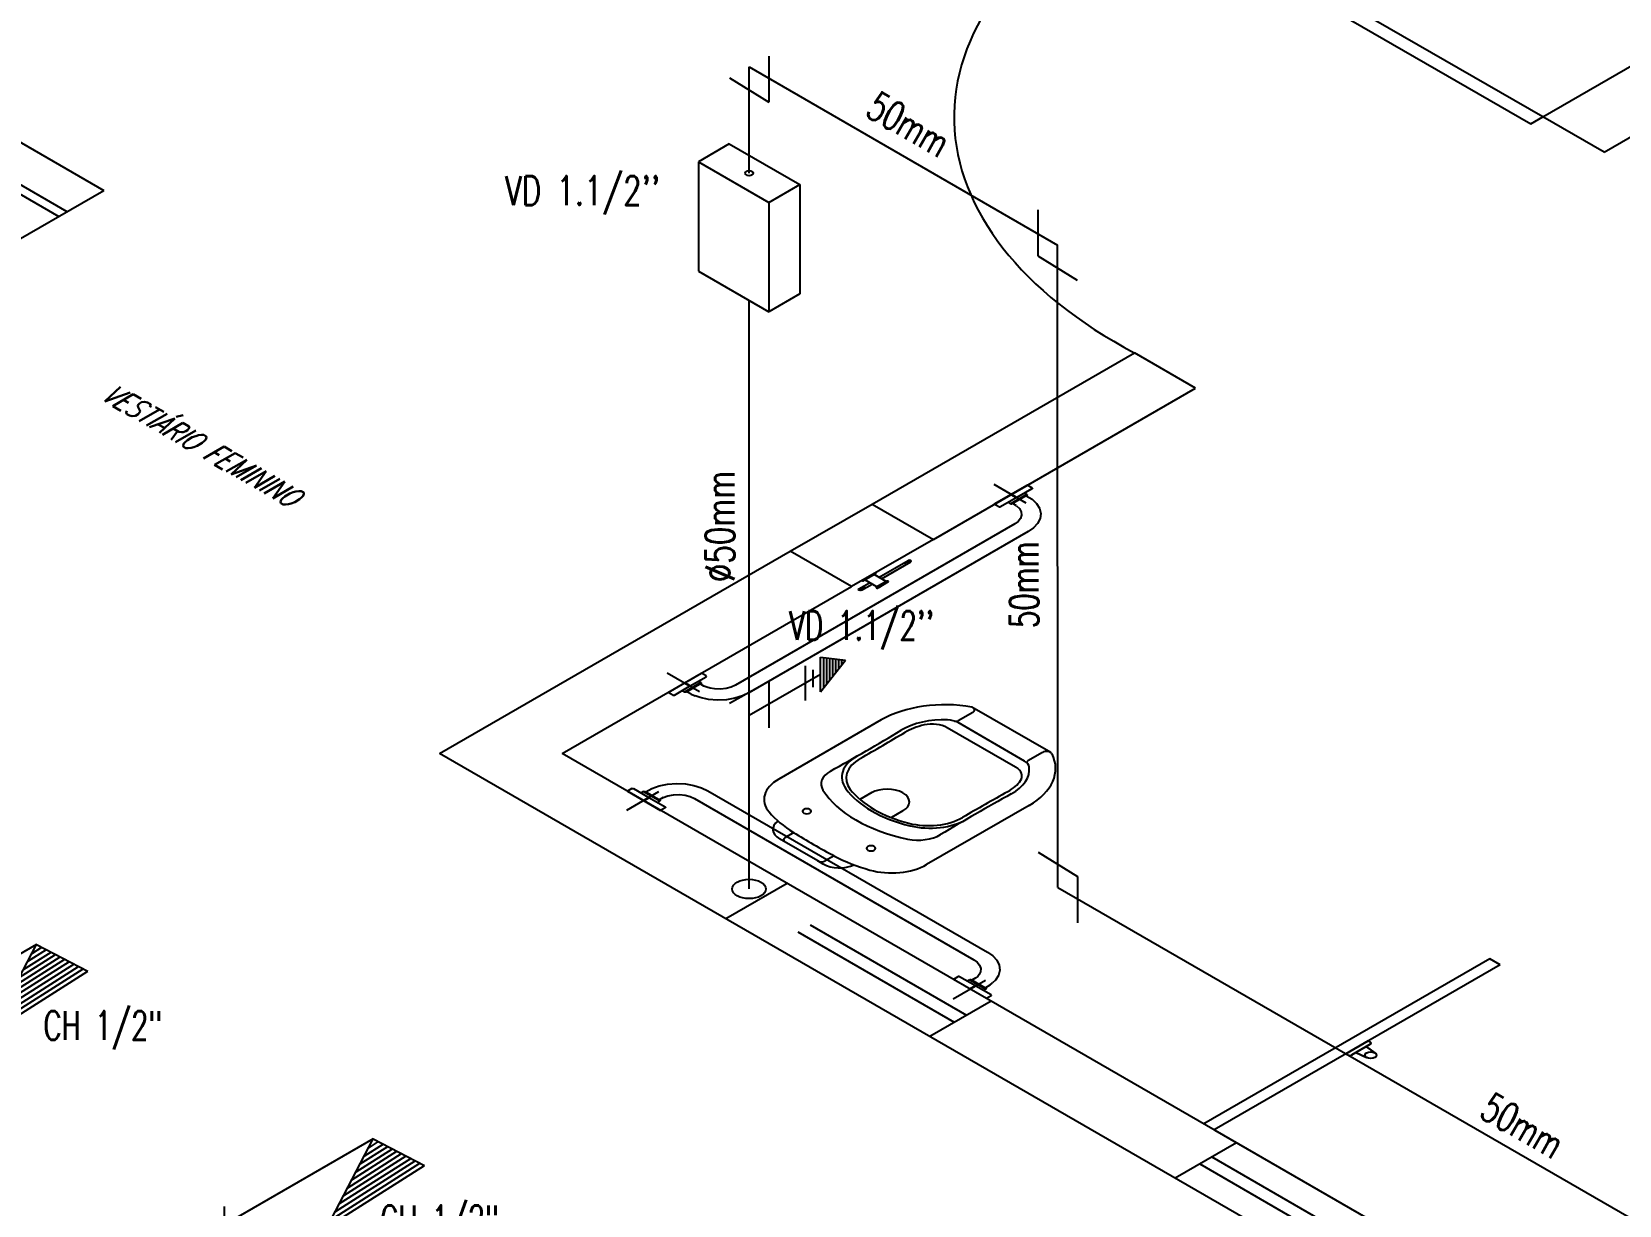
# Model space of a CAD drawing. Header units: millimetres. Extents: x 474.7 to 528.3, y 13.1 to 23.5.
# Drawn here: x 480.968 to 483.715, y 17.075 to 19.106 of the extents above; entities that cross this region are included whole.
import ezdxf
from ezdxf.enums import TextEntityAlignment as Align

# ---------------------------------------------------------------- set-up
doc = ezdxf.new("R2010")
doc.units = ezdxf.units.MM
doc.header["$LTSCALE"] = 2.5
doc.linetypes.add('CONTINU', pattern=[0])
doc.linetypes.add('HIDDEN2', pattern=[0.1875, 0.125, -0.0625])
for name, color, linetype in [('AF-PVCH', 140, 'Continuous'), ('EIXO', 253, 'Continuous'), ('I-AGUA FRIA', 5, 'Continuous'), ('I-ARQ', 8, 'Continuous'), ('I-CONEXAO', 1, 'Continuous'), ('I-NORMO_ARQ', 9, 'Continuous'), ('I-NORMO_INST', 4, 'Continuous'), ('I-TUBO_TETO', 5, 'Continuous'), ('I-ÁGUA', 5, 'Continuous')]:
    doc.layers.add(name, color=color, linetype=linetype)
doc.styles.add('25', font='ROMANS.SHX', dxfattribs={"width": 0.7, "height": 0.05})
doc.styles.add('ROMANS', font='romans', dxfattribs={"oblique": 15})

# ---------------------------------------------------------------- blocks, each defined once
blk = doc.blocks.new('*X9')
at = {"color": 0}
for p, q in [((6.7133, 15.0236), (6.7303, 15.0405)), ((6.714, 15.0296), (6.7214, 15.037)), ((6.7149, 15.0199), (6.7367, 15.0417)), ((6.7174, 15.0171), (6.7424, 15.042)), ((6.7204, 15.0147), (6.7475, 15.0418)), ((6.7238, 15.0128), (6.7521, 15.0412)), ((6.7275, 15.0113), (6.7565, 15.0402)), ((6.7317, 15.0102), (6.7604, 15.0388)), ((6.7363, 15.0094), (6.7639, 15.0371)), ((6.7412, 15.009), (6.7671, 15.0349)), ((6.7466, 15.0091), (6.7697, 15.0323)), ((6.7527, 15.0099), (6.7718, 15.029)), ((6.7602, 15.0121), (6.7724, 15.0243))]:
    blk.add_line(p, q, dxfattribs=at)
blk = doc.blocks.new('RG5')
at = {"layer": 'I-CONEXAO'}
for p, q in [((-0.0537, 0.0041), (-0.0078, 0.0306)), ((-0.0242, -0.0389), (-0.0674, -0.014)), ((-0.0201, -0.0116), (-0.0458, -0.0264)), ((0.01, -0.0318), (0.0558, -0.0053))]:
    blk.add_line(p, q, dxfattribs=at)
blk.add_lwpolyline([(-0.0297, 0, 0.161289), (-0.0278, -0.0057, 0.106183), (-0.021, -0.0117, 0.070456), (-0.0119, -0.0151, 0.056723), (0, -0.0165, 0.056723), (0.0119, -0.0151, 0.070456), (0.021, -0.0117, 0.106183), (0.0278, -0.0057, 0.161289), (0.0297, 0, 0.161289), (0.0278, 0.0057, 0.106183), (0.021, 0.0117, 0.070456), (0.0119, 0.0152, 0.056723), (0, 0.0165, 0.056723), (-0.0119, 0.0152, 0.070456), (-0.021, 0.0117, 0.106183), (-0.0278, 0.0057, 0.161289)], format="xyb", close=True, dxfattribs=at)
at = {"color": 8}
blk.add_blockref('*X9', (-6.7428, -15.0255), dxfattribs=at)
blk = doc.blocks.new('*U13')
for p in [(0.2857, 2.2608, -9.3786), (0, 0.964)]:
    blk.add_line(p, (0, 2.0959))
at = {"color": 8, "extrusion": (0, 0.816497, 0.57735)}
blk.add_circle((0.0012, -4.2567, -3.0103), 0.0291, dxfattribs=at)
at = {"layer": 'EIXO', "linetype": 'HIDDEN2'}
blk.add_line((-0.0012, -0.0003, -2.9653), (0, 0.964), dxfattribs=at)
at = {"layer": 'I-CONEXAO'}
for p, q in [((0.2061, 2.1077, -9.4105), (0.2857, 2.2608, -9.3786)), ((0.2857, 2.2608, -9.3786), (0.3743, 2.2145, -9.4493)), ((0.2061, 2.1077, -9.4105), (0.3743, 2.2145, -9.5513)), ((0.0277, 2.1439), (0.0277, 2.0798)), ((-0.0277, 2.0478), (0.0277, 2.0798))]:
    blk.add_line(p, q, dxfattribs=at)
at = {"layer": 'I-CONEXAO', "color": 8}
for p, q in [((0.2773, 2.2447, -9.4701), (0.2951, 2.2559, -9.4849)), ((0.2275, 2.1488, -9.4284), (0.3505, 2.2269, -9.5314)), ((0.2346, 2.1625, -9.4343), (0.3426, 2.2311, -9.5248)), ((0.2417, 2.1762, -9.4403), (0.3347, 2.2352, -9.5181)), ((0.2488, 2.1899, -9.4462), (0.3268, 2.2394, -9.5115)), ((0.256, 2.2036, -9.4522), (0.3188, 2.2435, -9.5049)), ((0.2631, 2.2173, -9.4582), (0.3109, 2.2476, -9.4982)), ((0.2702, 2.231, -9.4641), (0.303, 2.2518, -9.4916)), ((0.2133, 2.1214, -9.4164), (0.3664, 2.2186, -9.5447)), ((0.2204, 2.1351, -9.4224), (0.3585, 2.2228, -9.5381))]:
    blk.add_line(p, q, dxfattribs=at)
at = {"layer": 'AF-PVCH', "xscale": -1, "rotation": 59.99999999999946}
blk.add_blockref('RG5', (0, 1.1013), dxfattribs=at)
at = {"layer": 'I-NORMO_INST', "style": '25', "width": 0.7}
for s, p in [('CH 1/2"', (0.2978, 2.0954, -4.8257)), ('RP 3/4"', (0.0948, 1.1137, 13.9314))]:
    blk.add_text(s, height=0.05, dxfattribs=at).set_placement(p)
blk.add_text('%%C25mm', height=0.05, rotation=90, dxfattribs=at).set_placement((-0.0188, 1.3839, 11.8208))
blk = doc.blocks.new('A$C79730085')
at = {"color": 8}
for p, q in [((-0.0229, 0.139, 2.2483), (0.0227, 0.1127, 2.2483)), ((-0.0198, 0.1433, 2.2483), (0.0196, 0.1206, 2.2483)), ((-0.0166, 0.1475, 2.2483), (0.0164, 0.1284, 2.2483)), ((-0.0135, 0.1518, 2.2483), (0.0133, 0.1363, 2.2483)), ((-0.0103, 0.156, 2.2483), (0.0101, 0.1442, 2.2483)), ((-0.0072, 0.1603, 2.2483), (0.007, 0.1521, 2.2483)), ((-0.004, 0.1645, 2.2483), (0.0038, 0.16, 2.2483))]:
    blk.add_line(p, q, dxfattribs=at)
at = {"layer": 'I-CONEXAO'}
for p, q in [((-0.0261, 0.1348, 2.2483), (-0.0001, 0.1698, 2.2483)), ((0.0259, 0.1048, 2.2483), (-0.0001, 0.1698, 2.2483)), ((0.0259, 0.1048, 2.2483), (-0.0261, 0.1348, 2.2483)), ((0.0128, 0.098), (-0.0132, 0.113)), ((0.0258, 0.0749), (-0.0262, 0.1049))]:
    blk.add_line(p, q, dxfattribs=at)
blk = doc.blocks.new('*U53')
blk.add_line((0.1234, 0.3712), (0, 0.3))
at = {"color": 8, "extrusion": (0, 0.816497, 0.57735)}
blk.add_circle((0, 0), 0.0291, dxfattribs=at)
at = {"layer": 'EIXO', "linetype": 'HIDDEN2'}
blk.add_line((0, 0, 2.2483), (0, 0.3, 2.2483), dxfattribs=at)
at = {"layer": 'I-CONEXAO'}
for p, q in [((-0.0343, 1.2898, 2.2483), (-0.0878, 1.2588, 2.2483)), ((-0.0343, 1.2898, 2.2483), (0.0879, 1.2192, 2.2483)), ((-0.0878, 1.2588, 2.2483), (0.0344, 1.1883, 2.2483)), ((-0.0878, 1.2588, 2.2483), (-0.0878, 1.0696, 2.2483)), ((0.0344, 1.1883, 2.2483), (0.0879, 1.2192, 2.2483)), ((0.0879, 1.2192, 2.2483), (0.0879, 1.03, 2.2483)), ((0.0344, 1.1883, 2.2483), (0.0344, 0.9991, 2.2483)), ((-0.0878, 1.0696, 2.2483), (0.0344, 0.9991, 2.2483)), ((0.0879, 1.03, 2.2483), (0.0344, 0.9991, 2.2483)), ((0.034, 0.359, 2.2483), (-0.034, 0.321, 2.2483))]:
    blk.add_line(p, q, dxfattribs=at)
at = {"layer": 'I-CONEXAO', "elevation": 2.2483}
blk.add_lwpolyline([(0.034, 0.359), (0.034, 0.279)], dxfattribs=at)
at = {"layer": 'I-TUBO_TETO'}
blk.add_line((0, 0.3, 2.2483), (0, 1.0189, 2.2483), dxfattribs=at)
blk.add_ellipse((0.0002, 1.239, 2.2483), major_axis=(-0.00692, 0), ratio=0.633908, dxfattribs=at)
at = {"rotation": 300.0081952903947}
blk.add_blockref('A$C79730085', (0.0197, 0.3112, -2.2483), dxfattribs=at)
at = {"layer": 'I-NORMO_INST', "color": 4, "style": 'ROMANS', "width": 0.75}
blk.add_text("VD 1.1/2''", height=0.05, dxfattribs=at).set_placement((-0.4222, 1.1839, 4.7451))
blk.add_text('%%C50mm', height=0.05, rotation=90, dxfattribs=at).set_placement((-0.0254, 0.5309, -587.1645))
at = {"layer": 'I-NORMO_INST', "style": '25', "width": 0.7}
blk.add_text("VD 1.1/2''", height=0.05, dxfattribs=at).set_placement((0.0698, 0.4311, 2.2483))

msp = doc.modelspace()

# ---------------------------------------------------------------- linework, layer by layer
at = {"layer": 'I-AGUA FRIA'}
msp.add_line((482.7435, 17.6248, 14.849), (484.2895, 16.7322, 14.849), dxfattribs=at)
at = {"layer": 'I-ARQ', "extrusion": (0, 0.816497, 0.57735)}
for p, q in [((478.211, 20.4951, 2.9228), (481.0924, 18.8315, 5.2755)), ((478.1332, 20.4502, 2.9863), (481.0147, 18.7866, 5.339)), ((478.1473, 20.4584, 2.9748), (481.0288, 18.7948, 5.3275)), ((483.5828, 18.9588, 5.0955), (482.8757, 19.3671, 4.5181)), ((482.8545, 19.3548, 4.5354), (483.5616, 18.9466, 5.1128)), ((483.5828, 18.9588, 5.0955), (483.7596, 19.0609, 4.9511)), ((483.5616, 18.9466, 5.1128), (483.5828, 18.9588, 5.0955)), ((483.6889, 18.8976, 5.1821), (483.5828, 18.9588, 5.0955)), ((483.6889, 18.8976, 5.1821), (483.7596, 18.9384, 5.1243)), ((480.5268, 18.5049, 5.7374), (481.0924, 18.8315, 5.2755)), ((482.4218, 18.2885, 6.0434), (482.8757, 18.5506, 5.6728)), ((482.9818, 18.4894, 5.7594), (482.8757, 18.5506, 5.6728)), ((482.5279, 18.2273, 6.13), (482.9818, 18.4894, 5.7594)), ((482.6888, 18.2902, 6.041), (482.6331, 18.3224, 5.9956)), ((482.2804, 18.2069, 6.1589), (482.4218, 18.2885, 6.0434)), ((482.4218, 18.2885, 6.0434), (482.5279, 18.2273, 6.13)), ((482.5279, 18.2273, 6.13), (482.3865, 18.1457, 6.2455)), ((481.6736, 17.8566, 6.6543), (482.2804, 18.2069, 6.1589)), ((482.3865, 18.1457, 6.2455), (482.2804, 18.2069, 6.1589)), ((482.434, 18.1619, 6.2226), (482.4845, 18.191, 6.1813)), ((482.4382, 18.1594, 6.226), (482.4887, 18.1886, 6.1848)), ((482.4774, 18.1869, 6.1871), (482.4817, 18.1845, 6.1906)), ((482.481, 18.189, 6.1842), (482.4852, 18.1866, 6.1876)), ((482.4833, 18.1903, 6.1823), (482.4876, 18.1879, 6.1857)), ((482.4852, 18.1913, 6.1809), (482.4893, 18.189, 6.1842)), ((482.4281, 18.168, 6.2138), (482.4069, 18.1558, 6.2311)), ((482.4465, 18.1546, 6.2328), (482.4257, 18.1666, 6.2158)), ((481.8857, 17.8566, 6.6543), (482.3865, 18.1457, 6.2455)), ((482.3991, 18.1417, 6.251), (482.4176, 18.1524, 6.2359)), ((482.4019, 18.1433, 6.2488), (482.4061, 18.1409, 6.2523)), ((482.4034, 18.1393, 6.2545), (482.4219, 18.15, 6.2394)), ((482.4034, 18.1442, 6.2476), (482.4076, 18.1417, 6.251)), ((482.4062, 18.1458, 6.2453), (482.4104, 18.1434, 6.2487)), ((482.4301, 18.1452, 6.2461), (482.4094, 18.1572, 6.2292)), ((482.4475, 18.1552, 6.232), (482.4292, 18.1446, 6.2469)), ((482.45, 18.1537, 6.234), (482.4317, 18.1432, 6.249)), ((482.1231, 17.9636, 6.5029), (482.0674, 17.9958, 6.4574)), ((484.2864, 16.3481, 8.7876), (481.6736, 17.8566, 6.6543)), ((484.2899, 16.4685, 8.6173), (481.8857, 17.8566, 6.6543)), ((482.0524, 17.7903, 6.748), (481.9967, 17.7582, 6.7935)), ((482.2747, 17.632, 6.9719), (482.1686, 17.5708, 7.0585)), ((483.4909, 17.5014, 7.1566), (482.9959, 17.2156, 7.5608)), ((483.4909, 17.5014, 7.1566), (482.9959, 17.2156, 7.5608)), ((483.5086, 17.4912, 7.171), (483.4909, 17.5014, 7.1566)), ((483.5086, 17.4912, 7.171), (483.4909, 17.5014, 7.1566)), ((483.5086, 17.4912, 7.171), (483.0136, 17.2054, 7.5752)), ((483.5086, 17.4912, 7.171), (483.0136, 17.2054, 7.5752)), ((482.6181, 17.4637, 7.2099), (482.5624, 17.4316, 7.2553)), ((482.6282, 17.4279, 7.2605), (482.5221, 17.3667, 7.3471)), ((483.2805, 17.3595, 7.3573), (483.2417, 17.3371, 7.3889)), ((483.2417, 17.3371, 7.3889), (483.2805, 17.3595, 7.3573)), ((483.2417, 17.3371, 7.3889), (483.2452, 17.3351, 7.3918)), ((483.2417, 17.3371, 7.3889), (483.2452, 17.3351, 7.3918)), ((483.284, 17.3534, 7.3659), (483.2523, 17.3351, 7.3918)), ((483.2523, 17.3351, 7.3918), (483.284, 17.3534, 7.3659)), ((483.2592, 17.339, 7.3862), (483.2775, 17.3305, 7.3983)), ((483.2594, 17.3392, 7.386), (483.2778, 17.3306, 7.3981)), ((483.2769, 17.3493, 7.3718), (483.2917, 17.3387, 7.3868)), ((483.2771, 17.3494, 7.3716), (483.2919, 17.3388, 7.3866)), ((483.2805, 17.3595, 7.3573), (483.284, 17.3575, 7.3602)), ((483.2805, 17.3595, 7.3573), (483.284, 17.3575, 7.3602)), ((484.0778, 16.591, 8.4441), (483.0153, 17.2044, 7.5766)), ((483.0525, 17.183, 7.6069), (482.9464, 17.1217, 7.6935))]:
    msp.add_line(p, q, dxfattribs=at)
at = {"layer": 'I-ARQ', "linetype": 'Continuous', "extrusion": (0, 0.816497, 0.57735)}
for p, q in [((482.4378, 17.9148, 6.572), (482.2603, 17.8123, 6.7169)), ((482.6858, 17.8437, 6.6725), (482.5706, 17.9102, 6.5784)), ((482.5964, 17.928, 6.5534), (482.5711, 17.9133, 6.574)), ((482.731, 17.8585, 6.6516), (482.5947, 17.9372, 6.5403)), ((482.6703, 17.833, 6.6876), (482.5521, 17.9013, 6.5911)), ((482.7165, 17.8586, 6.6514), (482.6912, 17.844, 6.6721)), ((482.4216, 17.7891, 6.7498), (482.4009, 17.7771, 6.7667)), ((482.4752, 17.7573, 6.7948), (482.4553, 17.7458, 6.811)), ((482.6937, 17.767, 6.7809), (482.5162, 17.6646, 6.9259)), ((482.2866, 17.7199, 6.8476), (482.2711, 17.7109, 6.8603)), ((482.328, 17.6708, 6.917), (482.2619, 17.7089, 6.8631)), ((482.3371, 17.6655, 6.9245), (482.328, 17.6708, 6.917)), ((482.3561, 17.6798, 6.9043), (482.3406, 17.6708, 6.917))]:
    msp.add_line(p, q, dxfattribs=at)
at = {"layer": 'I-ARQ', "linetype": 'HIDDEN2', "extrusion": (0, 0.816497, 0.57735)}
for p, q in [((482.5646, 17.3912, 7.3125), (482.211, 17.5953, 7.0238)), ((482.5858, 17.4034, 7.2952), (482.2322, 17.6075, 7.0065)), ((482.9888, 17.1462, 7.6589), (483.3424, 16.9421, 7.9476)), ((483.01, 17.1585, 7.6416), (483.3636, 16.9543, 7.9303))]:
    msp.add_line(p, q, dxfattribs=at)
at = {"layer": 'I-ARQ', "linetype": 'CONTINU', "extrusion": (0, 0.816497, 0.57735), "elevation": 18.4217}
for points in [[(-482.6907, -5.6813), (-482.6333, -5.6238)], [(-482.6713, -5.6432), (-482.6441, -5.6159)], [(-482.6897, -5.6532), (-482.6615, -5.6251)], [(-482.6713, -5.6432), (-482.662, -5.6525)], [(-482.6724, -5.6443), (-482.6631, -5.6536)], [(-482.6652, -5.6515), (-482.6641, -5.6504)], [(-482.6897, -5.6504), (-482.6644, -5.6251)], [(-482.6986, -5.6705), (-482.6724, -5.6443)], [(-482.6897, -5.6532), (-482.6855, -5.6574)], [(-482.6887, -5.6494), (-482.6987, -5.6388)], [(-482.6897, -5.6532), (-482.6902, -5.6523)], [(-482.6902, -5.6513), (-482.6897, -5.6504)], [(-482.6902, -5.6523), (-482.6902, -5.6513)], [(-482.6986, -5.6734), (-482.6907, -5.6813)], [(-482.6986, -5.6734), (-482.6992, -5.6724)], [(-482.6992, -5.6714), (-482.6986, -5.6705)], [(-482.6987, -5.6388), (-482.7064, -5.6261)], [(-482.6992, -5.6724), (-482.6992, -5.6714)], [(-482.6412, -5.6159), (-482.6333, -5.6238)], [(-482.6421, -5.6154), (-482.6412, -5.6159)], [(-482.6431, -5.6154), (-482.6421, -5.6154)], [(-482.6441, -5.6159), (-482.6431, -5.6154)], [(-482.6615, -5.6251), (-482.6574, -5.6292)], [(-482.6624, -5.6245), (-482.6615, -5.6251)], [(-482.6635, -5.6245), (-482.6624, -5.6245)], [(-482.6644, -5.6251), (-482.6635, -5.6245)], [(-482.6719, -5.6196), (-482.6654, -5.6261)], [(-482.6719, -5.6196), (-482.677, -5.6113)], [(-482.677, -5.6113), (-482.6801, -5.6016)], [(-482.6806, -5.5911), (-482.6786, -5.5811)], [(-482.6801, -5.6016), (-482.6806, -5.5911)], [(-482.7064, -5.6261), (-482.7116, -5.6117)], [(-482.7116, -5.6117), (-482.7137, -5.5963)], [(-482.7137, -5.5963), (-482.7125, -5.5808)], [(-482.6688, -5.5652), (-482.1853, -5.0817)], [(-482.6921, -5.5419), (-482.2086, -5.0584)], [(-482.6745, -5.5724), (-482.6688, -5.5652)], [(-482.6786, -5.5811), (-482.6745, -5.5724)], [(-482.7013, -5.5531), (-482.6921, -5.5419)], [(-482.7082, -5.5662), (-482.7013, -5.5531)], [(-482.7125, -5.5808), (-482.7082, -5.5662)], [(-482.0693, -5.0598), (-482.1267, -5.1172)], [(-482.1346, -5.1093), (-482.1267, -5.1172)], [(-482.08, -5.0519), (-482.1062, -5.0781)], [(-482.0973, -5.0608), (-482.0931, -5.065)], [(-482.1062, -5.0781), (-482.0969, -5.0874)], [(-482.1254, -5.089), (-482.0973, -5.0608)], [(-482.1073, -5.0792), (-482.098, -5.0885)], [(-482.099, -5.0853), (-482.1001, -5.0864)], [(-482.1254, -5.0861), (-482.1002, -5.0608)], [(-482.1073, -5.0792), (-482.1346, -5.1065)], [(-482.1254, -5.089), (-482.1213, -5.0931)], [(-482.1309, -5.0786), (-482.1244, -5.0851)], [(-482.1254, -5.089), (-482.126, -5.0881)], [(-482.126, -5.087), (-482.1254, -5.0861)], [(-482.126, -5.0881), (-482.126, -5.087)], [(-482.1351, -5.1084), (-482.1346, -5.1093)], [(-482.1346, -5.1065), (-482.1351, -5.1074)], [(-482.1351, -5.1074), (-482.1351, -5.1084)], [(-482.1594, -5.0699), (-482.149, -5.0704)], [(-482.1694, -5.0719), (-482.1594, -5.0699)], [(-482.1781, -5.076), (-482.1694, -5.0719)], [(-482.1853, -5.0817), (-482.1781, -5.076)], [(-482.0772, -5.0519), (-482.0693, -5.0598)], [(-482.0772, -5.0519), (-482.0781, -5.0514)], [(-482.0781, -5.0514), (-482.0791, -5.0514)], [(-482.0791, -5.0514), (-482.08, -5.0519)], [(-482.0982, -5.0603), (-482.0973, -5.0608)], [(-482.0992, -5.0603), (-482.0982, -5.0603)], [(-482.1002, -5.0608), (-482.0992, -5.0603)], [(-482.109, -5.0544), (-482.1011, -5.0618)], [(-482.1244, -5.0441), (-482.116, -5.0493)], [(-482.1388, -5.0389), (-482.1244, -5.0441)], [(-482.1542, -5.0368), (-482.1388, -5.0389)], [(-482.1697, -5.038), (-482.1542, -5.0368)], [(-482.1843, -5.0423), (-482.1697, -5.038)], [(-482.1974, -5.0492), (-482.1843, -5.0423)], [(-482.2086, -5.0584), (-482.1974, -5.0492)], [(-482.041, -4.7714), (-482.0537, -4.7792)], [(-482.0537, -4.7792), (-482.0681, -4.7843)], [(-482.0681, -4.7843), (-482.0835, -4.7864)], [(-482.0835, -4.7864), (-482.099, -4.7852)], [(-482.099, -4.7852), (-482.1136, -4.781)], [(-482.1136, -4.781), (-482.1267, -4.7741)], [(-482.0064, -4.7714), (-481.9985, -4.7635)], [(-481.9985, -4.7635), (-482.056, -4.706)], [(-482.0064, -4.7714), (-482.0074, -4.7719)], [(-482.0074, -4.7719), (-482.0084, -4.7719)], [(-482.0084, -4.7719), (-482.0093, -4.7714)], [(-482.0093, -4.7714), (-482.0355, -4.7452)], [(-482.0266, -4.7624), (-482.0224, -4.7583)], [(-482.0355, -4.7452), (-482.0262, -4.7358)], [(-482.0266, -4.7624), (-482.0275, -4.7629)], [(-482.0266, -4.7624), (-482.0547, -4.7343)], [(-482.0366, -4.7441), (-482.0273, -4.7348)], [(-482.0275, -4.7629), (-482.0285, -4.7629)], [(-482.0283, -4.738), (-482.0294, -4.7369)], [(-482.0285, -4.7629), (-482.0295, -4.7624)], [(-482.0295, -4.7624), (-482.0547, -4.7371)], [(-482.0304, -4.7615), (-482.041, -4.7714)], [(-482.0366, -4.7441), (-482.0639, -4.7168)], [(-482.0547, -4.7343), (-482.0506, -4.7301)], [(-482.0602, -4.7447), (-482.0537, -4.7381)], [(-482.0547, -4.7371), (-482.0553, -4.7362)], [(-482.0553, -4.7352), (-482.0547, -4.7343)], [(-482.0553, -4.7362), (-482.0553, -4.7352)], [(-482.0602, -4.7447), (-482.0685, -4.7498)], [(-482.0685, -4.7498), (-482.0782, -4.7528)], [(-482.0782, -4.7528), (-482.0887, -4.7534)], [(-482.0887, -4.7534), (-482.0987, -4.7514)], [(-482.0987, -4.7514), (-482.1074, -4.7473)], [(-482.1074, -4.7473), (-482.1146, -4.7415)], [(-482.1146, -4.7415), (-482.5981, -4.2581)], [(-482.1267, -4.7741), (-482.1379, -4.7648)], [(-482.1379, -4.7648), (-482.6214, -4.2814)], [(-482.0639, -4.7139), (-482.056, -4.706)], [(-482.0639, -4.7168), (-482.0644, -4.7159)], [(-482.0644, -4.7148), (-482.0639, -4.7139)], [(-482.0644, -4.7159), (-482.0644, -4.7148)], [(-482.5981, -4.2581), (-482.6038, -4.2508)], [(-482.6214, -4.2814), (-482.6306, -4.2702)], [(-482.6306, -4.2702), (-482.6375, -4.2571)], [(-482.6375, -4.2571), (-482.6418, -4.2424)], [(-482.5714, -4.2079), (-482.5705, -4.2073)], [(-482.5724, -4.2079), (-482.5714, -4.2079)], [(-482.5733, -4.2073), (-482.5724, -4.2079)], [(-482.6038, -4.2508), (-482.6079, -4.2421)], [(-482.6079, -4.2421), (-482.6099, -4.2321)], [(-482.6099, -4.2321), (-482.6094, -4.2217)], [(-482.6409, -4.2115), (-482.6357, -4.1972)], [(-482.643, -4.2269), (-482.6409, -4.2115)], [(-482.6418, -4.2424), (-482.643, -4.2269)], [(-482.5705, -4.2073), (-482.5626, -4.1994)], [(-482.62, -4.142), (-482.5626, -4.1994)], [(-482.6006, -4.1801), (-482.5733, -4.2073)], [(-482.5908, -4.1982), (-482.5867, -4.194)], [(-482.5908, -4.1982), (-482.5917, -4.1987)], [(-482.5908, -4.1982), (-482.619, -4.17)], [(-482.6006, -4.1801), (-482.5913, -4.1707)], [(-482.5917, -4.1987), (-482.5928, -4.1987)], [(-482.6017, -4.179), (-482.5924, -4.1696)], [(-482.5928, -4.1987), (-482.5937, -4.1982)], [(-482.5945, -4.1718), (-482.5934, -4.1729)], [(-482.5937, -4.1982), (-482.619, -4.1729)], [(-482.6012, -4.2037), (-482.5947, -4.1972)], [(-482.6279, -4.1528), (-482.6017, -4.179)], [(-482.619, -4.17), (-482.6148, -4.1659)], [(-482.6254, -4.1817), (-482.618, -4.1739)], [(-482.619, -4.1729), (-482.6195, -4.172)], [(-482.6195, -4.171), (-482.619, -4.17)], [(-482.6195, -4.172), (-482.6195, -4.171)], [(-482.6357, -4.1972), (-482.6305, -4.1887)], [(-482.6279, -4.1499), (-482.62, -4.142)], [(-482.6284, -4.1519), (-482.6279, -4.1528)], [(-482.6279, -4.1499), (-482.6284, -4.1508)], [(-482.6284, -4.1508), (-482.6284, -4.1519)]]:
    msp.add_lwpolyline(points, dxfattribs=at)
at = {"layer": 'I-ARQ', "linetype": 'Continuous', "extrusion": (0, 0.816497, 0.57735), "elevation": 18.4217}
for points in [[(-482.1357, -5.0751), (-482.1309, -5.0786)], [(-482.1418, -5.0724), (-482.1357, -5.0751)], [(-482.149, -5.0704), (-482.1418, -5.0724)], [(-482.109, -5.0544), (-482.116, -5.0493)], [(-482.6047, -4.2084), (-482.6012, -4.2037)], [(-482.6074, -4.2145), (-482.6047, -4.2084)], [(-482.6094, -4.2217), (-482.6074, -4.2145)], [(-482.6254, -4.1817), (-482.6305, -4.1887)]]:
    msp.add_lwpolyline(points, dxfattribs=at)
at = {"layer": 'I-ARQ', "extrusion": (0, 0.816497, 0.57735)}
for centre, radius in [((-482.4012, -5.3681, 18.4217), 0.003), ((-483.2846, -3.9721, 18.4217), 0.01), ((-483.2849, -3.9724, 18.4217), 0.01)]:
    msp.add_circle(centre, radius, dxfattribs=at)
for centre, radius, start, end in [((-483.52, -6.7848, 18.4217), 0.9562, 314.1118, 47.6331), ((-482.4866, -5.4534, 18.4217), 0.003, 135, 315), ((-482.4276, -5.4167, 18.4217), 0.00108, 117.7498, 332.2502), ((-482.406, -5.3951, 18.4217), 0.00108, 297.7498, 152.2502), ((-482.4307, -5.3743, 18.4217), 0.00182, 328.2763, 121.7237), ((-482.4484, -5.3919, 18.4217), 0.00182, 148.2763, 301.7237), ((-483.2488, -3.9765, 18.4217), 0.005, 45, 135), ((-483.2488, -3.9765, 18.4217), 0.005, 45, 135), ((-483.2805, -4.0082, 18.4217), 0.005, 135, 225), ((-483.2805, -4.0082, 18.4217), 0.005, 135, 225)]:
    msp.add_arc(centre, radius, start, end, dxfattribs=at)
at = {"layer": 'I-ARQ', "linetype": 'Continuous', "extrusion": (0, 0.816497, 0.57735)}
for centre, radius, start, end in [((-482.5483, -4.8666, 18.4217), 0.1563, 252.7697, 315.0098), ((-482.5461, -4.8748, 18.4217), 0.1028, 266.3707, 315.9282), ((-482.5509, -4.9495, 18.4217), 0.0279, 225, 266.3708), ((-482.5673, -4.9784, 18.4217), 0.00536, 60.1484, 134.9966), ((-482.5893, -5.007, 18.4217), 0.01, 135.0009, 225.2078), ((-478.585, -8.7096, 18.4217), 5.4106, 134.0937, 135.9279), ((-478.585, -8.7096, 18.4217), 5.4195, 134.7659, 135.9278), ((-482.546, -4.8749, 18.4217), 0.0936, 291.2978, 315.9532), ((-482.5256, -4.9274, 18.4217), 0.0374, 224.9013, 291.3985), ((-482.5831, -4.8318, 18.4217), 0.1564, 135, 196.2627), ((-482.7236, -4.8728, 18.4217), 0.01, 196.1501, 315.1116), ((-482.4589, -4.8055, 18.4217), 0.0894, 314.7772, 22.7369), ((-482.46, -4.8028, 18.4217), 0.0831, 314.7664, 24.2154), ((-482.5914, -4.8295, 18.4217), 0.1027, 134.0541, 183.6116), ((-482.644, -4.8091, 18.4217), 0.0373, 158.6695, 225.1398), ((-482.6661, -4.8343, 18.4217), 0.0279, 183.4991, 225), ((-482.695, -4.8507, 18.4217), 0.00536, 315.0029, 29.7666), ((-482.3209, -4.7389, 18.4217), 0.0858, 314.9489, 25.9977), ((-482.3872, -4.7852, 18.4217), 0.0536, 314.0955, 20.0414), ((-482.5913, -4.8296, 18.4217), 0.0938, 134.0719, 158.7273), ((-482.5676, -4.8511, 18.4217), 0.2457, 20.0398, 69.9603), ((-482.5676, -4.8511, 18.4217), 0.2073, 22.7368, 67.2632), ((-482.5675, -4.8509, 18.4217), 0.2008, 24.1401, 65.8704), ((-482.448, -4.7314, 18.4217), 0.0384, 135, 315), ((-486.4262, -0.8684, 18.4217), 5.4106, 314.0719, 315.9061), ((-486.4262, -0.8684, 18.4217), 5.4195, 314.072, 315.2339), ((-482.4683, -4.8102, 18.4217), 0.2495, 25.8818, 42.9732), ((-482.3089, -4.7036, 18.4217), 0.0076, 225, 45), ((-482.3089, -4.7036, 18.4217), 0.0076, 45, 225), ((-482.5194, -4.7434, 18.4217), 0.0831, 65.8099, 135.2335), ((-482.2904, -4.649, 18.4217), 0.0402, 320.9912, 45), ((-483.3126, -5.596, 18.4217), 1.4029, 42.9491, 47.0508), ((-482.5221, -4.7423, 18.4217), 0.0894, 67.2632, 135.2611), ((-482.2774, -4.6177, 18.4217), 0.00894, 315.0002, 45), ((-482.4201, -4.5923, 18.4217), 0.0076, 225, 45), ((-482.4201, -4.5923, 18.4217), 0.0076, 45, 225), ((-482.5018, -4.6706, 18.4217), 0.0536, 69.9604, 135.906), ((-482.3343, -4.5608, 18.4217), 0.00894, 45, 134.9998), ((-482.3656, -4.5738, 18.4217), 0.0402, 45, 129.0043), ((-482.5271, -4.7521, 18.4217), 0.2499, 47.0409, 64.1322), ((-482.4555, -4.6044, 18.4217), 0.0858, 64.0855, 135.0001)]:
    msp.add_arc(centre, radius, start, end, dxfattribs=at)
at = {"layer": 'I-CONEXAO'}
for points in [[(482.2433, 19.0641), (482.2433, 18.9841)], [(482.1752, 19.0262), (482.2433, 18.9841)]]:
    msp.add_lwpolyline(points, dxfattribs=at)
at = {"layer": 'I-CONEXAO', "elevation": 14.849}
for points in [[(482.7089, 18.7981), (482.7089, 18.7181)], [(482.7089, 18.7181), (482.777, 18.676)], [(482.7094, 17.6858), (482.7775, 17.6438)], [(482.7775, 17.6438), (482.7775, 17.5638)]]:
    msp.add_lwpolyline(points, dxfattribs=at)
at = {"layer": 'I-ÁGUA'}
for p, q in [((482.2093, 18.8614), (482.2093, 19.0452)), ((482.2093, 19.0452), (482.743, 18.737)), ((482.7435, 17.6248, 14.849), (482.743, 18.737, 14.849))]:
    msp.add_line(p, q, dxfattribs=at)

# ---------------------------------------------------------------- block references
at = {"layer": 'I-AGUA FRIA'}
for name, p in [('*U53', (482.2091, 17.6223, -2.2483)), ('*U13', (480.6903, 15.2655, 12.6007)), ('*U13', (481.273, 14.929, 12.6007))]:
    msp.add_blockref(name, p, dxfattribs=at)

# ---------------------------------------------------------------- texts
at = {"layer": 'I-NORMO_ARQ', "extrusion": (0, 0.816497, 0.57735), "style": '25', "width": 0.7}
msp.add_text('VESTIÁRIO FEMININO', height=0.05, rotation=135, dxfattribs=at).set_placement((-481.2664, -4.9906, 18.9908), align=Align.MIDDLE_CENTER)
at = {"layer": 'I-NORMO_INST', "style": '25', "width": 0.7}
for rotation, p in [(330, (482.4078, 18.9617, 12.6007)), (90, (482.7101, 18.074, 23.9452)), (330, (483.4702, 17.2284, 12.6007))]:
    msp.add_text('50mm', height=0.05, rotation=rotation, dxfattribs=at).set_placement(p)

doc.saveas('drawing.dxf')
